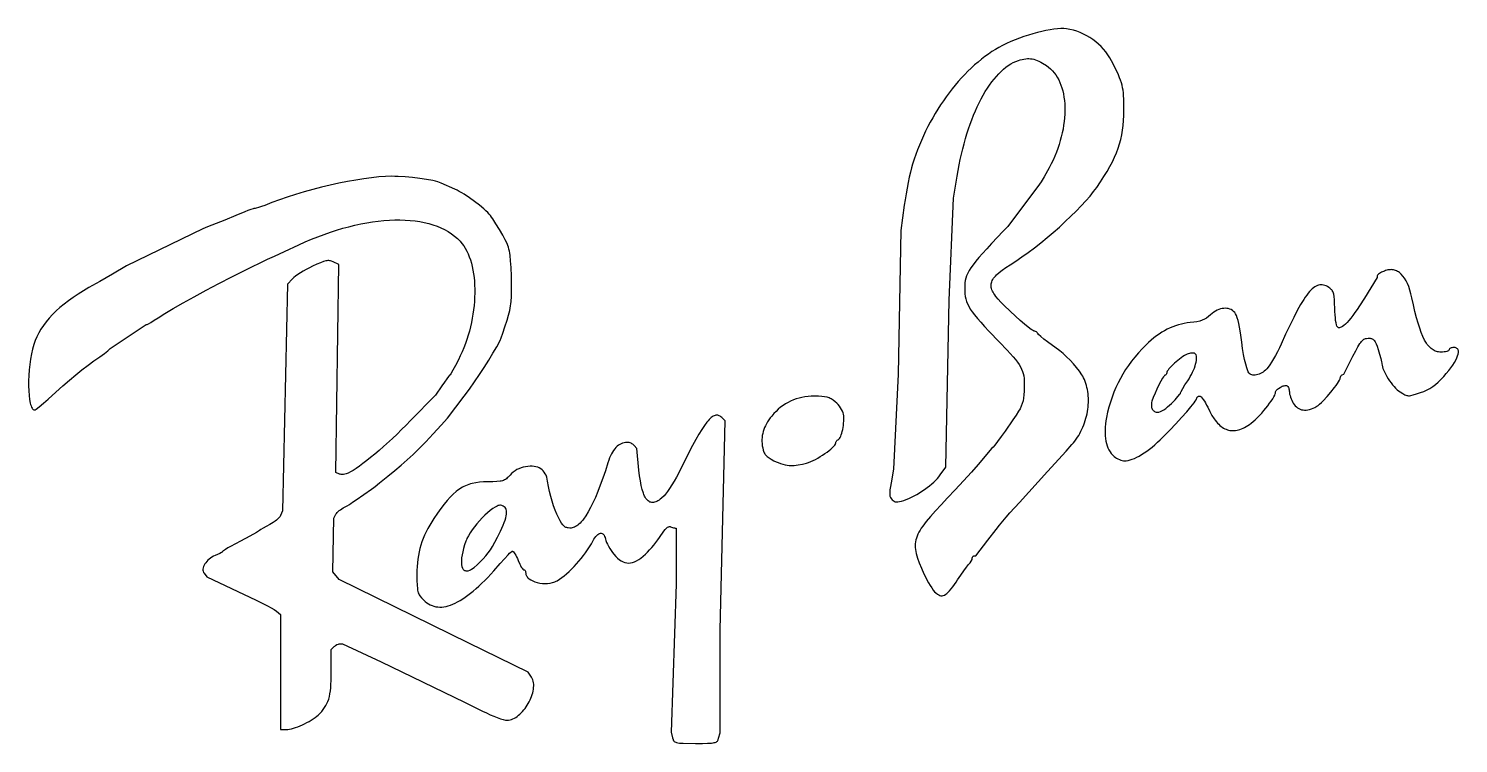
# Model space of a CAD drawing. Extents: x 0 to 5.92, y 2.52 to 5.48.
import ezdxf

# ---------------------------------------------------------------- set-up
doc = ezdxf.new("R2010")
doc.units = 0
doc.layers.add('LAYER_1', color=18, linetype='CONTINUOUS')

msp = doc.modelspace()

# ---------------------------------------------------------------- linework, layer by layer
at = {"layer": 'LAYER_1'}
for points in [[(3.7593, 3.1422), (3.7657, 3.1372), (3.7712, 3.1335), (3.7761, 3.131), (3.7807, 3.1298), (3.7851, 3.1297), (3.7897, 3.1309), (3.7947, 3.1331), (3.8003, 3.1365), (3.8048, 3.1399), (3.8101, 3.1449), (3.8162, 3.1514), (3.8227, 3.1589), (3.8295, 3.1674), (3.8364, 3.1765), (3.8432, 3.1861), (3.8497, 3.1958), (3.8626, 3.2154), (3.8755, 3.2339), (3.8869, 3.2494), (3.8952, 3.2596), (3.9012, 3.2669), (3.906, 3.2742), (3.9093, 3.2809), (3.9102, 3.2837), (3.9105, 3.2859), (3.9111, 3.2897), (3.9127, 3.2927), (3.9138, 3.2939), (3.915, 3.2948), (3.9164, 3.2953), (3.9178, 3.2955), (3.9251, 3.2955), (3.9745, 3.3602), (4.0087, 3.4045), (4.0229, 3.4224), (4.0367, 3.4391), (4.0508, 3.4557), (4.0664, 3.4734), (4.1054, 3.5165), (4.222, 3.6446), (4.2987, 3.729), (4.3232, 3.7563), (4.3293, 3.7634), (4.3352, 3.7708), (4.3408, 3.7785), (4.3461, 3.7863), (4.3511, 3.7944), (4.3559, 3.8027), (4.3604, 3.8112), (4.3646, 3.8198), (4.3685, 3.8286), (4.3721, 3.8375), (4.3754, 3.8465), (4.3784, 3.8557), (4.3811, 3.8649), (4.3835, 3.8741), (4.3856, 3.8835), (4.3873, 3.8928), (4.3888, 3.9022), (4.3899, 3.9115), (4.3908, 3.9208), (4.3913, 3.9301), (4.3915, 3.9394), (4.3913, 3.9485), (4.3908, 3.9576), (4.39, 3.9666), (4.3889, 3.9755), (4.3874, 3.9842), (4.3855, 3.9927), (4.3833, 4.0011), (4.3808, 4.0093), (4.3779, 4.0173), (4.3747, 4.0251), (4.3711, 4.0326), (4.3676, 4.0389), (4.3636, 4.0456), (4.3538, 4.06), (4.3422, 4.075), (4.3293, 4.0903), (4.3155, 4.1054), (4.3012, 4.1196), (4.2869, 4.1326), (4.2731, 4.1438), (4.222, 4.1817), (4.2069, 4.1933), (4.194, 4.204), (4.1848, 4.2125), (4.1819, 4.2156), (4.1805, 4.2177), (4.1787, 4.2206), (4.176, 4.223), (4.1728, 4.2246), (4.1695, 4.2252), (4.1671, 4.2257), (4.1638, 4.2272), (4.1596, 4.2295), (4.1546, 4.2328), (4.1423, 4.2418), (4.127, 4.2541), (4.1092, 4.2695), (4.089, 4.2877), (4.0667, 4.3084), (4.0425, 4.3315), (4.0288, 4.3452), (4.0171, 4.358), (4.0074, 4.3699), (4.0033, 4.3756), (3.9996, 4.3812), (3.9965, 4.3866), (3.9939, 4.3918), (3.9918, 4.3969), (3.9902, 4.402), (3.989, 4.4069), (3.9884, 4.4117), (3.9884, 4.4165), (3.9888, 4.4212), (3.9897, 4.4259), (3.9912, 4.4306), (3.9931, 4.4352), (3.9956, 4.4398), (3.9987, 4.4445), (4.0022, 4.4491), (4.0063, 4.4538), (4.0109, 4.4586), (4.0217, 4.4683), (4.0346, 4.4784), (4.0497, 4.4889), (4.0669, 4.5001), (4.0912, 4.5158), (4.1163, 4.533), (4.142, 4.5515), (4.168, 4.5712), (4.1941, 4.5917), (4.2202, 4.613), (4.2459, 4.6348), (4.2711, 4.6569), (4.2955, 4.6792), (4.3189, 4.7013), (4.3411, 4.7232), (4.3618, 4.7445), (4.3809, 4.7652), (4.3981, 4.7849), (4.4131, 4.8036), (4.4259, 4.821), (4.4415, 4.8442), (4.4558, 4.8662), (4.4687, 4.8872), (4.4803, 4.9074), (4.4906, 4.9269), (4.4998, 4.9459), (4.5079, 4.9645), (4.5148, 4.9829), (4.5208, 5.0013), (4.5258, 5.0197), (4.5298, 5.0383), (4.533, 5.0574), (4.5354, 5.077), (4.5371, 5.0973), (4.538, 5.1184), (4.5383, 5.1406), (4.5381, 5.1733), (4.5377, 5.1873), (4.5371, 5.2001), (4.5361, 5.2119), (4.5348, 5.2229), (4.533, 5.2334), (4.5307, 5.2437), (4.5279, 5.2539), (4.5244, 5.2643), (4.5203, 5.2752), (4.5154, 5.2868), (4.5032, 5.313), (4.4873, 5.3448), (4.4803, 5.3576), (4.4724, 5.37), (4.4637, 5.3819), (4.4542, 5.3933), (4.4441, 5.4042), (4.4332, 5.4144), (4.4218, 5.4241), (4.4099, 5.4331), (4.3974, 5.4414), (4.3845, 5.449), (4.3712, 5.4558), (4.3575, 5.4619), (4.3436, 5.4671), (4.3294, 5.4714), (4.315, 5.4748), (4.3004, 5.4773), (4.2894, 5.4782), (4.2769, 5.4783), (4.2631, 5.4775), (4.2482, 5.4759), (4.2323, 5.4736), (4.2155, 5.4705), (4.198, 5.4667), (4.1801, 5.4623), (4.1617, 5.4573), (4.1431, 5.4517), (4.1245, 5.4456), (4.1059, 5.439), (4.0876, 5.4319), (4.0697, 5.4245), (4.0523, 5.4167), (4.0356, 5.4085), (4.0209, 5.4007), (4.0062, 5.3921), (3.9917, 5.383), (3.9772, 5.3731), (3.9627, 5.3627), (3.9484, 5.3517), (3.9343, 5.34), (3.9202, 5.3279), (3.9063, 5.3151), (3.8926, 5.3019), (3.8791, 5.2881), (3.8658, 5.2739), (3.8526, 5.2592), (3.8397, 5.2441), (3.8271, 5.2285), (3.8147, 5.2125), (3.8026, 5.1962), (3.7907, 5.1794), (3.7792, 5.1624), (3.7679, 5.145), (3.7571, 5.1272), (3.7465, 5.1092), (3.7363, 5.0909), (3.7265, 5.0724), (3.717, 5.0537), (3.708, 5.0347), (3.6994, 5.0155), (3.6912, 4.9962), (3.6835, 4.9767), (3.6762, 4.957), (3.6694, 4.9373), (3.6631, 4.9174), (3.6589, 4.9023), (3.6543, 4.8841), (3.6496, 4.8634), (3.6449, 4.841), (3.6404, 4.8175), (3.636, 4.7936), (3.6321, 4.7701), (3.6287, 4.7476), (3.614, 4.6422), (3.6035, 4.0479), (3.5839, 3.655), (3.574, 3.5985), (3.5713, 3.5826), (3.5695, 3.5695), (3.5686, 3.5588), (3.5686, 3.5502), (3.5695, 3.5432), (3.5704, 3.5401), (3.5714, 3.5374), (3.5743, 3.5324), (3.5781, 3.528), (3.5824, 3.5241), (3.5867, 3.5213), (3.5912, 3.5195), (3.5962, 3.5187), (3.602, 3.5189), (3.6088, 3.52), (3.6171, 3.5222), (3.6269, 3.5253), (3.637, 3.5289), (3.6474, 3.5332), (3.6582, 3.5382), (3.6691, 3.5438), (3.6801, 3.5499), (3.6911, 3.5564), (3.702, 3.5633), (3.7126, 3.5705), (3.7229, 3.5779), (3.7328, 3.5855), (3.7422, 3.5931), (3.751, 3.6008), (3.759, 3.6084), (3.7662, 3.6159), (3.7725, 3.6232), (3.7778, 3.6303), (3.8003, 3.6631), (3.8147, 4.3546), (3.833, 4.7764), (3.8475, 4.8674), (3.8515, 4.8908), (3.8557, 4.9138), (3.8604, 4.9365), (3.8653, 4.9587), (3.8706, 4.9805), (3.8762, 5.0018), (3.8821, 5.0227), (3.8882, 5.0431), (3.8947, 5.0631), (3.9014, 5.0825), (3.9084, 5.1013), (3.9157, 5.1197), (3.9232, 5.1375), (3.931, 5.1547), (3.9389, 5.1713), (3.9471, 5.1872), (3.9556, 5.2026), (3.9642, 5.2173), (3.973, 5.2314), (3.982, 5.2448), (3.9912, 5.2575), (4.0005, 5.2694), (4.0101, 5.2807), (4.0197, 5.2912), (4.0295, 5.3009), (4.0395, 5.3099), (4.0495, 5.3181), (4.0597, 5.3254), (4.07, 5.3319), (4.0804, 5.3376), (4.0909, 5.3424), (4.1014, 5.3464), (4.1094, 5.3488), (4.117, 5.3508), (4.1243, 5.3524), (4.1315, 5.3534), (4.1384, 5.354), (4.1452, 5.354), (4.152, 5.3536), (4.1587, 5.3526), (4.1654, 5.3512), (4.1723, 5.3491), (4.1792, 5.3466), (4.1864, 5.3435), (4.1938, 5.3398), (4.2014, 5.3355), (4.2178, 5.3253), (4.2266, 5.3189), (4.2349, 5.3118), (4.2427, 5.304), (4.2499, 5.2955), (4.2565, 5.2865), (4.2626, 5.2768), (4.2682, 5.2665), (4.2732, 5.2558), (4.2777, 5.2445), (4.2817, 5.2327), (4.2851, 5.2204), (4.2879, 5.2077), (4.2902, 5.1946), (4.292, 5.1811), (4.2932, 5.1672), (4.2938, 5.153), (4.2939, 5.1385), (4.2935, 5.1237), (4.2925, 5.1086), (4.2909, 5.0934), (4.2888, 5.0779), (4.2862, 5.0622), (4.283, 5.0464), (4.2792, 5.0305), (4.2749, 5.0145), (4.27, 4.9984), (4.2646, 4.9823), (4.2586, 4.9661), (4.2521, 4.95), (4.2449, 4.9339), (4.2373, 4.9179), (4.2291, 4.9019), (4.2084, 4.8646), (4.2005, 4.851), (4.1957, 4.8435), (4.1885, 4.8339), (4.057, 4.6593), (4.0389, 4.6402), (3.9904, 4.5889), (3.9702, 4.5672), (3.9527, 4.5478), (3.9375, 4.5304), (3.9245, 4.5149), (3.9136, 4.5009), (3.9045, 4.4882), (3.8972, 4.4766), (3.8914, 4.4657), (3.8869, 4.4554), (3.8836, 4.4454), (3.8814, 4.4354), (3.88, 4.4253), (3.8793, 4.4146), (3.8791, 4.4033), (3.8792, 4.3913), (3.8799, 4.3801), (3.8812, 4.3695), (3.8832, 4.3593), (3.8862, 4.3492), (3.8902, 4.3391), (3.8955, 4.3286), (3.9021, 4.3175), (3.9103, 4.3056), (3.9202, 4.2927), (3.9318, 4.2786), (3.9455, 4.2629), (3.9613, 4.2455), (3.9793, 4.2261), (4.0229, 4.1806), (4.0547, 4.1472), (4.0678, 4.133), (4.0792, 4.1201), (4.0891, 4.1083), (4.0974, 4.0975), (4.1045, 4.0874), (4.1102, 4.0778), (4.1149, 4.0685), (4.1185, 4.0593), (4.1213, 4.05), (4.1233, 4.0404), (4.1246, 4.0302), (4.1253, 4.0194), (4.1257, 3.9946), (4.1253, 3.9774), (4.1244, 3.9624), (4.1228, 3.949), (4.1205, 3.9369), (4.1174, 3.9258), (4.1133, 3.9152), (4.1083, 3.9047), (4.1022, 3.8939), (4.0922, 3.8783), (4.0787, 3.8581), (4.0462, 3.8116), (4.03, 3.789), (4.0154, 3.7693), (4.004, 3.7544), (3.9969, 3.746), (3.992, 3.7412), (3.9346, 3.6741), (3.9069, 3.6424), (3.8738, 3.6056), (3.8395, 3.5683), (3.8082, 3.5351), (3.7812, 3.5068), (3.7576, 3.4815), (3.7372, 3.4586), (3.7198, 3.4379), (3.7123, 3.4283), (3.7054, 3.419), (3.6993, 3.4101), (3.6939, 3.4015), (3.6892, 3.3932), (3.6852, 3.385), (3.6818, 3.3771), (3.679, 3.3692), (3.6769, 3.3614), (3.6754, 3.3537), (3.6745, 3.3459), (3.6742, 3.338), (3.6744, 3.33), (3.6752, 3.3219), (3.6765, 3.3135), (3.6784, 3.3049), (3.6807, 3.2959), (3.6836, 3.2866), (3.6907, 3.2667), (3.6997, 3.2449), (3.7103, 3.2207), (3.7162, 3.2081), (3.7225, 3.1958), (3.7291, 3.1838), (3.7358, 3.1727), (3.7424, 3.1626), (3.7486, 3.1539), (3.7543, 3.147)], [(1.0447, 3.0529), (1.0447, 2.5767), (1.0692, 2.5767), (1.0755, 2.577), (1.0827, 2.5781), (1.0905, 2.5798), (1.0989, 2.5821), (1.1077, 2.585), (1.1169, 2.5883), (1.1263, 2.5921), (1.1357, 2.5962), (1.1452, 2.6007), (1.1545, 2.6054), (1.1636, 2.6104), (1.1723, 2.6155), (1.1805, 2.6208), (1.1881, 2.6261), (1.195, 2.6314), (1.201, 2.6366), (1.2089, 2.6442), (1.2159, 2.6518), (1.2223, 2.6595), (1.228, 2.6673), (1.2331, 2.6754), (1.2375, 2.684), (1.2414, 2.693), (1.2447, 2.7026), (1.2475, 2.7129), (1.2499, 2.7241), (1.2518, 2.7361), (1.2532, 2.7492), (1.2543, 2.7634), (1.255, 2.7789), (1.2556, 2.8139), (1.2556, 2.9083), (1.2671, 2.9198), (1.2696, 2.9221), (1.2725, 2.9243), (1.2787, 2.9279), (1.285, 2.9304), (1.2879, 2.9311), (1.2905, 2.9313), (1.3024, 2.9313), (1.4617, 2.8574), (1.8067, 2.6901), (1.8821, 2.6526), (1.8978, 2.645), (1.9135, 2.638), (1.9287, 2.6316), (1.9431, 2.626), (1.9562, 2.6215), (1.9676, 2.618), (1.9769, 2.6158), (1.9807, 2.6152), (1.9837, 2.615), (1.9897, 2.6154), (1.9958, 2.6164), (2.0018, 2.6182), (2.0079, 2.6205), (2.0139, 2.6235), (2.0198, 2.627), (2.0257, 2.631), (2.0314, 2.6355), (2.0371, 2.6404), (2.0425, 2.6458), (2.0479, 2.6515), (2.053, 2.6575), (2.0579, 2.6639), (2.0627, 2.6705), (2.0671, 2.6773), (2.0713, 2.6844), (2.0752, 2.6916), (2.0788, 2.6989), (2.0821, 2.7063), (2.085, 2.7137), (2.0875, 2.7211), (2.0897, 2.7285), (2.0914, 2.7359), (2.0927, 2.7431), (2.0936, 2.7502), (2.094, 2.7571), (2.0939, 2.7639), (2.0932, 2.7703), (2.0921, 2.7765), (2.0903, 2.7824), (2.088, 2.7879), (2.0851, 2.793), (2.071, 2.8145), (1.8259, 2.934), (1.2881, 3.198), (1.2622, 3.2292), (1.2663, 3.4522), (1.2746, 3.4677), (1.2768, 3.4711), (1.2799, 3.4748), (1.2838, 3.4787), (1.2884, 3.4827), (1.2934, 3.4867), (1.2988, 3.4905), (1.3043, 3.494), (1.31, 3.4972), (1.3209, 3.503), (1.3305, 3.5085), (1.3379, 3.513), (1.3419, 3.516), (1.3471, 3.5201), (1.3579, 3.5278), (1.3898, 3.5495), (1.4216, 3.5712), (1.4324, 3.5789), (1.4377, 3.583), (1.4552, 3.5976), (1.4904, 3.6259), (1.5192, 3.649), (1.5454, 3.671), (1.5702, 3.6929), (1.5947, 3.7157), (1.6199, 3.7405), (1.6469, 3.7682), (1.6769, 3.8001), (1.711, 3.8371), (1.7373, 3.8658), (1.8061, 3.9569), (1.8277, 3.986), (1.8489, 4.0158), (1.8695, 4.0459), (1.8892, 4.0759), (1.9078, 4.1054), (1.9251, 4.134), (1.9407, 4.1613), (1.9545, 4.1869), (1.9591, 4.198), (1.9661, 4.2177), (1.9745, 4.243), (1.9835, 4.2714), (1.9898, 4.2926), (1.9946, 4.3117), (1.9982, 4.3301), (1.9996, 4.3394), (2.0006, 4.3489), (2.002, 4.3695), (2.0025, 4.3929), (2.0023, 4.4205), (2.0013, 4.4535), (2, 4.4888), (1.9984, 4.5168), (1.9963, 4.5392), (1.9949, 4.5487), (1.9933, 4.5575), (1.9914, 4.5656), (1.9891, 4.5734), (1.9864, 4.5809), (1.9833, 4.5885), (1.9756, 4.6045), (1.9656, 4.623), (1.9518, 4.6471), (1.9377, 4.6705), (1.9249, 4.6904), (1.9196, 4.6982), (1.9152, 4.7041), (1.9099, 4.7104), (1.9035, 4.7171), (1.8961, 4.7243), (1.8879, 4.7318), (1.8694, 4.7474), (1.849, 4.7631), (1.8276, 4.7784), (1.8062, 4.7923), (1.7958, 4.7986), (1.7858, 4.8043), (1.7762, 4.8094), (1.7673, 4.8136), (1.7109, 4.8391), (1.7043, 4.8417), (1.6962, 4.8443), (1.6865, 4.8468), (1.6756, 4.8493), (1.6505, 4.8541), (1.6222, 4.8583), (1.5921, 4.8619), (1.5616, 4.8646), (1.5321, 4.8663), (1.5181, 4.8667), (1.5048, 4.8668), (1.4795, 4.866), (1.4518, 4.864), (1.4219, 4.8608), (1.3902, 4.8565), (1.3569, 4.8512), (1.3224, 4.8449), (1.287, 4.8378), (1.2511, 4.8299), (1.2148, 4.8212), (1.1786, 4.8119), (1.1428, 4.802), (1.1076, 4.7916), (1.0734, 4.7808), (1.0405, 4.7696), (1.0091, 4.7581), (0.9797, 4.7464), (0.9667, 4.7413), (0.9545, 4.7371), (0.9445, 4.7343), (0.9407, 4.7335), (0.938, 4.7332), (0.9354, 4.733), (0.9317, 4.7322), (0.9219, 4.7293), (0.9101, 4.7251), (0.8976, 4.72), (0.8608, 4.7045), (0.8147, 4.6859), (0.7428, 4.6571), (0.7236, 4.649), (0.4073, 4.4959), (0.3498, 4.4623), (0.2973, 4.4319), (0.2519, 4.406), (0.229, 4.3928), (0.2072, 4.3794), (0.1866, 4.3657), (0.1672, 4.3519), (0.1489, 4.3379), (0.1317, 4.3237), (0.1157, 4.3093), (0.1009, 4.2947), (0.0871, 4.2799), (0.0746, 4.2649), (0.0632, 4.2497), (0.0529, 4.2342), (0.0438, 4.2186), (0.0358, 4.2028), (0.0289, 4.1867), (0.0232, 4.1705), (0.0179, 4.1516), (0.0134, 4.1313), (0.0096, 4.1099), (0.0066, 4.0877), (0.0043, 4.0651), (0.0027, 4.0426), (0.0019, 4.0204), (0.0018, 3.999), (0.0025, 3.9787), (0.0038, 3.9599), (0.0059, 3.9429), (0.0087, 3.9282), (0.0103, 3.9219), (0.0122, 3.9162), (0.0142, 3.9112), (0.0164, 3.9071), (0.0187, 3.9038), (0.0212, 3.9014), (0.0239, 3.8999), (0.0268, 3.8994), (0.0292, 3.9003), (0.0334, 3.903), (0.0462, 3.9127), (0.0633, 3.9272), (0.083, 3.9449), (0.1142, 3.9734), (0.1434, 3.9994), (0.1711, 4.0233), (0.1975, 4.0452), (0.223, 4.0656), (0.2479, 4.0846), (0.2726, 4.1026), (0.2974, 4.1198), (0.3156, 4.1328), (0.3236, 4.139), (0.3294, 4.1439), (0.3403, 4.1536), (0.4894, 4.254), (0.4934, 4.254), (0.4951, 4.2546), (0.4982, 4.2562), (0.5084, 4.2621), (0.5223, 4.2708), (0.5387, 4.2814), (0.5659, 4.2987), (0.6007, 4.3195), (0.6418, 4.343), (0.6879, 4.3685), (0.7377, 4.3953), (0.7899, 4.4227), (0.8431, 4.4501), (0.8962, 4.4766), (0.992, 4.5239), (1.0208, 4.5365), (1.0622, 4.5553), (1.1214, 4.5828), (1.1477, 4.5949), (1.174, 4.6062), (1.2002, 4.6167), (1.2262, 4.6265), (1.2521, 4.6356), (1.2778, 4.6439), (1.3032, 4.6515), (1.3285, 4.6583), (1.3534, 4.6644), (1.3781, 4.6697), (1.4024, 4.6743), (1.4264, 4.6782), (1.45, 4.6813), (1.4732, 4.6837), (1.496, 4.6853), (1.5183, 4.6862), (1.5401, 4.6863), (1.5614, 4.6856), (1.5821, 4.6843), (1.6023, 4.6821), (1.6219, 4.6793), (1.6408, 4.6756), (1.6591, 4.6712), (1.6766, 4.6661), (1.6935, 4.6602), (1.7096, 4.6536), (1.725, 4.6462), (1.7395, 4.638), (1.7533, 4.6291), (1.7661, 4.6194), (1.7781, 4.609), (1.7892, 4.5978), (1.7968, 4.5889), (1.8039, 4.5792), (1.8104, 4.5687), (1.8165, 4.5576), (1.822, 4.5459), (1.8271, 4.5335), (1.8316, 4.5205), (1.8357, 4.5069), (1.8392, 4.4929), (1.8422, 4.4784), (1.8447, 4.4634), (1.8467, 4.448), (1.8483, 4.4322), (1.8493, 4.4161), (1.8498, 4.3997), (1.8498, 4.383), (1.8493, 4.366), (1.8483, 4.3489), (1.8468, 4.3316), (1.8448, 4.3142), (1.8423, 4.2966), (1.8393, 4.279), (1.8358, 4.2614), (1.8318, 4.2438), (1.8273, 4.2262), (1.8223, 4.2087), (1.8168, 4.1913), (1.8109, 4.174), (1.8044, 4.157), (1.7974, 4.1401), (1.79, 4.1235), (1.782, 4.1072), (1.7698, 4.0838), (1.7589, 4.0639), (1.7505, 4.0497), (1.7476, 4.0453), (1.7457, 4.0431), (1.7413, 4.0382), (1.7337, 4.0284), (1.724, 4.0151), (1.7133, 3.9997), (1.6871, 3.961), (1.584, 3.8553), (1.5655, 3.8365), (1.5467, 3.818), (1.5278, 3.7998), (1.5089, 3.782), (1.4715, 3.7481), (1.4534, 3.7321), (1.4357, 3.717), (1.4186, 3.7028), (1.4022, 3.6897), (1.3867, 3.6777), (1.3721, 3.6669), (1.3587, 3.6575), (1.3464, 3.6494), (1.3355, 3.643), (1.326, 3.6382), (1.3214, 3.6363), (1.3165, 3.6349), (1.3115, 3.6338), (1.3065, 3.633), (1.3016, 3.6327), (1.297, 3.6328), (1.2929, 3.6334), (1.2894, 3.6344), (1.274, 3.6402), (1.2874, 4.5022), (1.2636, 4.5131), (1.2562, 4.5159), (1.2527, 4.5169), (1.249, 4.5176), (1.2453, 4.5179), (1.2414, 4.5178), (1.2372, 4.5174), (1.2328, 4.5166), (1.2226, 4.5138), (1.2104, 4.5092), (1.1956, 4.5029), (1.1776, 4.4946), (1.1647, 4.4882), (1.1519, 4.4814), (1.1394, 4.4744), (1.1276, 4.4673), (1.1169, 4.4604), (1.1076, 4.4539), (1.1001, 4.4481), (1.0946, 4.443), (1.0738, 4.4208), (1.0536, 3.4824), (1.0455, 3.463), (1.0432, 3.4587), (1.0395, 3.454), (1.0347, 3.4489), (1.029, 3.4437), (1.0225, 3.4386), (1.0154, 3.4335), (1.008, 3.4289), (1.0004, 3.4247), (0.9856, 3.4169), (0.9728, 3.4099), (0.9633, 3.4043), (0.9585, 3.401), (0.9542, 3.3979), (0.9455, 3.3926), (0.9175, 3.3766), (0.8801, 3.3562), (0.8387, 3.3344), (0.8271, 3.3281), (0.8169, 3.3219), (0.8091, 3.3166), (0.8065, 3.3145), (0.8049, 3.3129), (0.8034, 3.3114), (0.801, 3.3096), (0.7939, 3.3054), (0.7846, 3.3009), (0.7743, 3.2966), (0.7676, 3.2937), (0.7612, 3.2902), (0.7552, 3.2863), (0.7496, 3.282), (0.7444, 3.2773), (0.7397, 3.2724), (0.7355, 3.2672), (0.7318, 3.262), (0.7288, 3.2566), (0.7265, 3.2513), (0.7248, 3.2461), (0.7239, 3.241), (0.7238, 3.2361), (0.7245, 3.2315), (0.7261, 3.2273), (0.7286, 3.2235), (0.7406, 3.209), (0.9441, 3.1119), (0.9776, 3.096), (0.992, 3.0887), (1.0063, 3.0807), (1.0188, 3.073), (1.028, 3.0665)], [(4.4985, 3.7064), (4.5031, 3.703), (4.5082, 3.6997), (4.5138, 3.6967), (4.5195, 3.6941), (4.5253, 3.692), (4.531, 3.6903), (4.5363, 3.6892), (4.5411, 3.6888), (4.5484, 3.6892), (4.5561, 3.6904), (4.5644, 3.6924), (4.5731, 3.6954), (4.5822, 3.6991), (4.5917, 3.7036), (4.6016, 3.7089), (4.6117, 3.7149), (4.6222, 3.7217), (4.6329, 3.7291), (4.6439, 3.7373), (4.655, 3.7461), (4.6663, 3.7556), (4.6777, 3.7657), (4.6892, 3.7764), (4.7008, 3.7877), (4.7281, 3.8155), (4.7539, 3.8426), (4.7776, 3.8683), (4.7984, 3.8917), (4.8157, 3.9122), (4.8289, 3.9289), (4.8338, 3.9357), (4.8373, 3.9412), (4.8395, 3.9454), (4.8403, 3.9483), (4.8405, 3.95), (4.8412, 3.9516), (4.8423, 3.9531), (4.8438, 3.9543), (4.8456, 3.9554), (4.8476, 3.9562), (4.8499, 3.9567), (4.8523, 3.9569), (4.8536, 3.9566), (4.8551, 3.9559), (4.8586, 3.9532), (4.8627, 3.9489), (4.867, 3.9432), (4.8717, 3.9364), (4.8764, 3.9285), (4.8811, 3.9198), (4.8856, 3.9105), (4.8942, 3.8929), (4.903, 3.8771), (4.912, 3.8631), (4.9167, 3.8567), (4.9213, 3.8508), (4.9261, 3.8453), (4.9309, 3.8403), (4.9358, 3.8357), (4.9408, 3.8316), (4.9458, 3.8279), (4.9509, 3.8246), (4.9561, 3.8218), (4.9614, 3.8194), (4.9668, 3.8174), (4.9722, 3.8159), (4.9778, 3.8148), (4.9834, 3.8141), (4.9891, 3.8139), (4.9949, 3.8141), (5.0008, 3.8147), (5.0069, 3.8158), (5.013, 3.8172), (5.0192, 3.8191), (5.0255, 3.8215), (5.0319, 3.8242), (5.0385, 3.8274), (5.0451, 3.831), (5.0588, 3.8395), (5.0661, 3.8449), (5.0741, 3.8515), (5.0826, 3.8592), (5.0913, 3.8677), (5.1002, 3.877), (5.1092, 3.8867), (5.1179, 3.8968), (5.1265, 3.907), (5.1345, 3.9172), (5.142, 3.9271), (5.1488, 3.9366), (5.1546, 3.9455), (5.1594, 3.9536), (5.1631, 3.9607), (5.1653, 3.9667), (5.1659, 3.9692), (5.1661, 3.9713), (5.1666, 3.9739), (5.1678, 3.9767), (5.1696, 3.9795), (5.1721, 3.9824), (5.1751, 3.9853), (5.1785, 3.9881), (5.1861, 3.9932), (5.1942, 3.9974), (5.1983, 3.9989), (5.2022, 4.0001), (5.2058, 4.0009), (5.2092, 4.0011), (5.2121, 4.0007), (5.2144, 3.9998), (5.2163, 3.9982), (5.218, 3.996), (5.2196, 3.9932), (5.2209, 3.99), (5.2221, 3.9864), (5.2229, 3.9826), (5.2235, 3.9786), (5.2236, 3.9746), (5.224, 3.9701), (5.2249, 3.9648), (5.2265, 3.9589), (5.2285, 3.9526), (5.2309, 3.9461), (5.2337, 3.9395), (5.2368, 3.9332), (5.2401, 3.9272), (5.2439, 3.9215), (5.2481, 3.9164), (5.2526, 3.9119), (5.2576, 3.9081), (5.2628, 3.905), (5.2684, 3.9025), (5.2743, 3.9007), (5.2805, 3.8996), (5.2869, 3.8991), (5.2935, 3.8993), (5.3004, 3.9001), (5.3074, 3.9017), (5.3147, 3.9039), (5.322, 3.9068), (5.3296, 3.9104), (5.3372, 3.9147), (5.3427, 3.9185), (5.3491, 3.9237), (5.3562, 3.9301), (5.3638, 3.9376), (5.3798, 3.9546), (5.396, 3.9733), (5.4108, 3.9919), (5.4174, 4.0007), (5.4231, 4.009), (5.4278, 4.0164), (5.4314, 4.0228), (5.4337, 4.028), (5.4343, 4.0301), (5.4345, 4.0319), (5.4351, 4.0359), (5.4366, 4.0396), (5.4389, 4.0427), (5.4402, 4.0439), (5.4417, 4.0447), (5.4489, 4.0479), (5.4869, 4.1222), (5.4983, 4.1439), (5.5077, 4.161), (5.5158, 4.1741), (5.5194, 4.1792), (5.5228, 4.1835), (5.5261, 4.1871), (5.5294, 4.19), (5.5326, 4.1923), (5.5359, 4.194), (5.5393, 4.1952), (5.5428, 4.1959), (5.5505, 4.1965), (5.5581, 4.1961), (5.5614, 4.1956), (5.5644, 4.1949), (5.5671, 4.1938), (5.5697, 4.1923), (5.5721, 4.1905), (5.5743, 4.1882), (5.5764, 4.1854), (5.5785, 4.1821), (5.5826, 4.1738), (5.5868, 4.163), (5.5915, 4.1492), (5.5976, 4.1299), (5.6025, 4.1123), (5.6058, 4.0985), (5.6067, 4.0936), (5.607, 4.0903), (5.6075, 4.0846), (5.609, 4.078), (5.6114, 4.0708), (5.6145, 4.0629), (5.6184, 4.0547), (5.6228, 4.0461), (5.6278, 4.0374), (5.6332, 4.0287), (5.639, 4.02), (5.6451, 4.0117), (5.6513, 4.0036), (5.6576, 3.9962), (5.6639, 3.9893), (5.6702, 3.9833), (5.6763, 3.9782), (5.6821, 3.9741), (5.693, 3.9675), (5.7019, 3.9627), (5.7058, 3.961), (5.7097, 3.9598), (5.7135, 3.959), (5.7174, 3.9586), (5.7216, 3.9587), (5.7261, 3.9593), (5.7366, 3.9616), (5.75, 3.9657), (5.7672, 3.9715), (5.7811, 3.9766), (5.7939, 3.9823), (5.806, 3.9887), (5.8174, 3.996), (5.8286, 4.0044), (5.8397, 4.014), (5.851, 4.025), (5.8629, 4.0376), (5.8738, 4.0501), (5.8837, 4.0623), (5.8925, 4.0739), (5.9003, 4.085), (5.907, 4.0956), (5.9127, 4.1055), (5.9172, 4.1148), (5.9205, 4.1233), (5.9227, 4.131), (5.9237, 4.1379), (5.9238, 4.141), (5.9236, 4.1438), (5.923, 4.1465), (5.9222, 4.1488), (5.921, 4.151), (5.9196, 4.1528), (5.9178, 4.1544), (5.9157, 4.1557), (5.9133, 4.1568), (5.9106, 4.1575), (5.9075, 4.158), (5.9042, 4.1581), (5.9003, 4.158), (5.8967, 4.1574), (5.8935, 4.1565), (5.8906, 4.1553), (5.8883, 4.1539), (5.8865, 4.1523), (5.8854, 4.1505), (5.885, 4.1486), (5.8848, 4.1476), (5.8843, 4.1466), (5.8824, 4.1448), (5.8793, 4.1432), (5.8753, 4.1418), (5.8704, 4.1406), (5.8648, 4.1397), (5.8586, 4.1392), (5.8519, 4.139), (5.8468, 4.1392), (5.8419, 4.1397), (5.8371, 4.1406), (5.8324, 4.1418), (5.8278, 4.1434), (5.8233, 4.1455), (5.8189, 4.1479), (5.8147, 4.1507), (5.8105, 4.1539), (5.8065, 4.1576), (5.8025, 4.1617), (5.7986, 4.1662), (5.7948, 4.1712), (5.7911, 4.1767), (5.7838, 4.189), (5.7768, 4.2033), (5.77, 4.2196), (5.7634, 4.238), (5.7568, 4.2586), (5.7504, 4.2815), (5.744, 4.3066), (5.7376, 4.3342), (5.7312, 4.3642), (5.7274, 4.3807), (5.723, 4.396), (5.7182, 4.4101), (5.7128, 4.423), (5.707, 4.4346), (5.7007, 4.445), (5.694, 4.454), (5.6869, 4.4618), (5.6831, 4.4652), (5.6793, 4.4682), (5.6754, 4.4709), (5.6714, 4.4733), (5.6673, 4.4754), (5.6631, 4.4771), (5.6589, 4.4784), (5.6545, 4.4794), (5.6501, 4.4801), (5.6456, 4.4804), (5.641, 4.4803), (5.6364, 4.4799), (5.6317, 4.4791), (5.6269, 4.478), (5.622, 4.4765), (5.6171, 4.4746), (5.6057, 4.4694), (5.5964, 4.4639), (5.5929, 4.4613), (5.5902, 4.459), (5.5885, 4.4569), (5.5879, 4.4551), (5.5879, 4.4478), (5.535, 4.3629), (5.5141, 4.3303), (5.5044, 4.3159), (5.4951, 4.3027), (5.4862, 4.2907), (5.4779, 4.28), (5.47, 4.2705), (5.4627, 4.2623), (5.4558, 4.2553), (5.4495, 4.2497), (5.4436, 4.2453), (5.4383, 4.2422), (5.4335, 4.2404), (5.4313, 4.24), (5.4293, 4.24), (5.4274, 4.2402), (5.4256, 4.2408), (5.424, 4.2418), (5.4225, 4.243), (5.4215, 4.2443), (5.4206, 4.2463), (5.4187, 4.2521), (5.417, 4.2601), (5.4154, 4.2699), (5.4141, 4.2812), (5.413, 4.2937), (5.4122, 4.3071), (5.4118, 4.3211), (5.4113, 4.3403), (5.4104, 4.356), (5.4091, 4.3688), (5.4072, 4.3791), (5.406, 4.3834), (5.4046, 4.3872), (5.4031, 4.3906), (5.4013, 4.3937), (5.3993, 4.3964), (5.3971, 4.3989), (5.3919, 4.4033), (5.3865, 4.4071), (5.3811, 4.4104), (5.3758, 4.413), (5.3705, 4.4152), (5.3653, 4.4167), (5.3602, 4.4176), (5.3551, 4.4179), (5.3499, 4.4176), (5.3448, 4.4166), (5.3397, 4.4149), (5.3345, 4.4125), (5.3292, 4.4094), (5.3239, 4.4056), (5.3185, 4.4011), (5.313, 4.3958), (5.3074, 4.3897), (5.3016, 4.3828), (5.2957, 4.3751), (5.2897, 4.3666), (5.2834, 4.3572), (5.2704, 4.3359), (5.2565, 4.3109), (5.2416, 4.2823), (5.2256, 4.2497), (5.2083, 4.2132), (5.1897, 4.1725), (5.1822, 4.1566), (5.1742, 4.1407), (5.166, 4.1252), (5.1578, 4.1106), (5.1499, 4.0973), (5.1424, 4.0858), (5.1357, 4.0763), (5.13, 4.0695), (5.1251, 4.0647), (5.1199, 4.0603), (5.1146, 4.0564), (5.1092, 4.053), (5.1037, 4.05), (5.0982, 4.0476), (5.0928, 4.0457), (5.0875, 4.0444), (5.0823, 4.0435), (5.0773, 4.0433), (5.0727, 4.0436), (5.0683, 4.0444), (5.0643, 4.0459), (5.0608, 4.0479), (5.0577, 4.0506), (5.0552, 4.0538), (5.0532, 4.0576), (5.0511, 4.0622), (5.0469, 4.0742), (5.0427, 4.0896), (5.0385, 4.1081), (5.0343, 4.1296), (5.0302, 4.1538), (5.0263, 4.1806), (5.0225, 4.2098), (5.0202, 4.2267), (5.0176, 4.2425), (5.0146, 4.2569), (5.0114, 4.2699), (5.0081, 4.2811), (5.0045, 4.2906), (5.0009, 4.298), (4.999, 4.3009), (4.9972, 4.3033), (4.9925, 4.3078), (4.9875, 4.3117), (4.9822, 4.3148), (4.9765, 4.3173), (4.9706, 4.3191), (4.9645, 4.3202), (4.9581, 4.3205), (4.9516, 4.3202), (4.945, 4.3193), (4.9382, 4.3176), (4.9314, 4.3153), (4.9246, 4.3123), (4.9177, 4.3086), (4.9109, 4.3043), (4.9042, 4.2993), (4.8976, 4.2936), (4.889, 4.2862), (4.8805, 4.28), (4.8717, 4.2749), (4.8625, 4.2708), (4.8523, 4.2675), (4.8409, 4.2648), (4.828, 4.2628), (4.8131, 4.2612), (4.8007, 4.2597), (4.7884, 4.2578), (4.7763, 4.2552), (4.7644, 4.2521), (4.7526, 4.2484), (4.7409, 4.2442), (4.7294, 4.2393), (4.718, 4.2339), (4.7067, 4.2278), (4.6955, 4.2212), (4.6843, 4.2139), (4.6733, 4.206), (4.6623, 4.1975), (4.6513, 4.1884), (4.6404, 4.1786), (4.6295, 4.1683), (4.6135, 4.152), (4.5984, 4.1354), (4.584, 4.1186), (4.5704, 4.1016), (4.5576, 4.0842), (4.5456, 4.0664), (4.5343, 4.0484), (4.5238, 4.03), (4.5141, 4.0113), (4.5051, 3.9921), (4.4968, 3.9726), (4.4893, 3.9527), (4.4825, 3.9324), (4.4764, 3.9116), (4.471, 3.8904), (4.4663, 3.8687), (4.4638, 3.8549), (4.462, 3.8416), (4.4607, 3.8286), (4.4601, 3.8161), (4.4601, 3.804), (4.4606, 3.7924), (4.4618, 3.7813), (4.4636, 3.7707), (4.4659, 3.7607), (4.4688, 3.7511), (4.4723, 3.7422), (4.4764, 3.7338), (4.4811, 3.726), (4.4863, 3.7188), (4.4921, 3.7123)], [(4.7356, 3.9266), (4.7502, 3.9415), (4.7621, 3.9547), (4.7702, 3.9648), (4.7724, 3.9683), (4.7732, 3.9704), (4.7738, 3.9727), (4.7755, 3.9765), (4.7818, 3.9879), (4.7911, 4.003), (4.8026, 4.0201), (4.8082, 4.0287), (4.8135, 4.0375), (4.8183, 4.0465), (4.8227, 4.0554), (4.8266, 4.0643), (4.8301, 4.073), (4.833, 4.0816), (4.8354, 4.0897), (4.8372, 4.0975), (4.8385, 4.1048), (4.8391, 4.1115), (4.8392, 4.1175), (4.8385, 4.1227), (4.8372, 4.1271), (4.8352, 4.1306), (4.834, 4.1319), (4.8325, 4.133), (4.8301, 4.1341), (4.8269, 4.1347), (4.8232, 4.1349), (4.819, 4.1347), (4.8145, 4.1342), (4.8098, 4.1332), (4.805, 4.1319), (4.8003, 4.1303), (4.7949, 4.1278), (4.7889, 4.1244), (4.7824, 4.1203), (4.7756, 4.1156), (4.7616, 4.1048), (4.7478, 4.093), (4.7353, 4.0809), (4.7298, 4.0751), (4.7251, 4.0697), (4.7211, 4.0646), (4.7182, 4.0601), (4.7163, 4.0563), (4.7157, 4.0533), (4.7151, 4.0493), (4.7135, 4.0461), (4.7124, 4.0449), (4.7112, 4.0439), (4.7098, 4.0433), (4.7083, 4.0431), (4.7067, 4.0423), (4.7046, 4.0401), (4.7019, 4.0365), (4.6988, 4.0317), (4.6916, 4.0192), (4.6836, 4.0037), (4.6752, 3.9863), (4.6673, 3.9684), (4.6602, 3.951), (4.6546, 3.9353), (4.6533, 3.9307), (4.6524, 3.9262), (4.652, 3.9219), (4.652, 3.9177), (4.6524, 3.9137), (4.6532, 3.91), (4.6543, 3.9065), (4.6558, 3.9032), (4.6576, 3.9003), (4.6598, 3.8976), (4.6623, 3.8953), (4.6651, 3.8934), (4.6682, 3.8918), (4.6716, 3.8907), (4.6752, 3.89), (4.6791, 3.8898), (4.6812, 3.89), (4.6837, 3.8905), (4.6894, 3.8927), (4.6961, 3.8961), (4.7035, 3.9006), (4.7114, 3.9061), (4.7195, 3.9123), (4.7276, 3.9192)], [(3.0889, 3.6894), (3.0976, 3.6854), (3.1069, 3.6816), (3.1164, 3.6782), (3.126, 3.6752), (3.1352, 3.6728), (3.1438, 3.671), (3.1515, 3.6698), (3.1581, 3.6694), (3.1647, 3.6696), (3.1723, 3.6702), (3.1895, 3.6725), (3.2076, 3.6758), (3.2244, 3.6799), (3.2327, 3.6825), (3.2416, 3.686), (3.251, 3.6903), (3.2608, 3.6951), (3.2707, 3.7006), (3.2807, 3.7064), (3.2905, 3.7125), (3.3, 3.7188), (3.309, 3.7251), (3.3174, 3.7314), (3.3249, 3.7376), (3.3315, 3.7435), (3.3369, 3.749), (3.3411, 3.754), (3.3437, 3.7583), (3.3444, 3.7603), (3.3447, 3.762), (3.345, 3.7643), (3.3456, 3.7666), (3.3466, 3.7688), (3.3479, 3.7709), (3.3494, 3.7727), (3.3512, 3.7743), (3.3531, 3.7756), (3.3551, 3.7765), (3.3565, 3.7772), (3.3578, 3.7781), (3.3604, 3.7811), (3.3629, 3.7852), (3.3654, 3.7904), (3.3677, 3.7966), (3.3699, 3.8034), (3.3719, 3.8109), (3.3737, 3.8189), (3.3765, 3.8357), (3.3775, 3.8442), (3.3781, 3.8526), (3.3784, 3.8607), (3.3783, 3.8685), (3.3777, 3.8757), (3.3768, 3.8822), (3.3751, 3.8881), (3.3724, 3.8946), (3.3689, 3.9014), (3.3646, 3.9083), (3.3598, 3.9152), (3.3545, 3.9217), (3.3489, 3.9278), (3.3431, 3.9331), (3.3346, 3.9397), (3.3265, 3.9451), (3.3224, 3.9473), (3.3181, 3.9492), (3.3137, 3.9509), (3.3091, 3.9523), (3.2989, 3.9545), (3.2871, 3.9559), (3.2732, 3.9567), (3.2567, 3.9569), (3.2433, 3.9565), (3.2301, 3.9556), (3.2173, 3.954), (3.2048, 3.9517), (3.1927, 3.9488), (3.1808, 3.9453), (3.1693, 3.9411), (3.1581, 3.9363), (3.1472, 3.9308), (3.1367, 3.9247), (3.1265, 3.9179), (3.1166, 3.9105), (3.107, 3.9025), (3.0978, 3.8938), (3.0888, 3.8845), (3.0803, 3.8745), (3.0738, 3.8664), (3.0679, 3.8583), (3.0626, 3.8503), (3.0578, 3.8423), (3.0537, 3.8343), (3.05, 3.8264), (3.0469, 3.8184), (3.0443, 3.8105), (3.0423, 3.8024), (3.0408, 3.7942), (3.0398, 3.786), (3.0393, 3.7776), (3.0393, 3.7691), (3.0398, 3.7604), (3.0408, 3.7515), (3.0423, 3.7424), (3.0444, 3.7331), (3.0471, 3.7252), (3.0487, 3.7216), (3.0506, 3.7182), (3.0528, 3.715), (3.0552, 3.712), (3.058, 3.7091), (3.0611, 3.7062), (3.0686, 3.7007), (3.0777, 3.6952)], [(2.6629, 2.5652), (2.6687, 2.5422), (2.6709, 2.5348), (2.6722, 2.5318), (2.6738, 2.5292), (2.6759, 2.527), (2.6785, 2.5251), (2.6819, 2.5236), (2.686, 2.5223), (2.6911, 2.5213), (2.6973, 2.5206), (2.7135, 2.5196), (2.7642, 2.5192), (2.7925, 2.5193), (2.8142, 2.5197), (2.8304, 2.5206), (2.8366, 2.5213), (2.8418, 2.5223), (2.8461, 2.5235), (2.8495, 2.5249), (2.8523, 2.5267), (2.8545, 2.5288), (2.8562, 2.5312), (2.8576, 2.5339), (2.8598, 2.5407), (2.8656, 2.5623), (2.8658, 2.9888), (2.8865, 3.854), (2.8724, 3.8681), (2.8692, 3.871), (2.866, 3.8735), (2.8627, 3.8755), (2.8593, 3.8769), (2.8559, 3.8778), (2.8524, 3.8782), (2.8488, 3.878), (2.8451, 3.8772), (2.8413, 3.8759), (2.8374, 3.8739), (2.8334, 3.8714), (2.8292, 3.8682), (2.8249, 3.8644), (2.8205, 3.86), (2.8159, 3.8549), (2.8111, 3.8492), (2.801, 3.8356), (2.79, 3.8193), (2.7782, 3.8), (2.7654, 3.7778), (2.7516, 3.7524), (2.7367, 3.7239), (2.7206, 3.692), (2.7032, 3.6568), (2.6944, 3.6393), (2.685, 3.6218), (2.6754, 3.6049), (2.6658, 3.5889), (2.6566, 3.5744), (2.648, 3.5618), (2.6403, 3.5516), (2.6338, 3.5442), (2.6231, 3.5343), (2.618, 3.5301), (2.613, 3.5265), (2.6082, 3.5234), (2.6036, 3.5209), (2.5991, 3.5189), (2.5947, 3.5175), (2.5905, 3.5166), (2.5865, 3.5162), (2.5825, 3.5164), (2.5787, 3.5172), (2.5751, 3.5185), (2.5716, 3.5203), (2.5682, 3.5228), (2.565, 3.5257), (2.5618, 3.5293), (2.5589, 3.5334), (2.556, 3.538), (2.5533, 3.5433), (2.5507, 3.5491), (2.5482, 3.5554), (2.5436, 3.5699), (2.5395, 3.5866), (2.5358, 3.6057), (2.5326, 3.627), (2.5298, 3.6507), (2.5206, 3.7394), (2.5099, 3.7523), (2.5074, 3.7549), (2.5043, 3.7573), (2.5008, 3.7595), (2.497, 3.7614), (2.493, 3.763), (2.4889, 3.7642), (2.4848, 3.7649), (2.4809, 3.7652), (2.4743, 3.7648), (2.468, 3.7639), (2.4618, 3.7622), (2.4559, 3.7599), (2.4501, 3.757), (2.4446, 3.7534), (2.4393, 3.7491), (2.4342, 3.7442), (2.4294, 3.7386), (2.4247, 3.7324), (2.4203, 3.7255), (2.416, 3.718), (2.412, 3.7098), (2.4082, 3.7009), (2.4046, 3.6914), (2.4012, 3.6812), (2.3906, 3.648), (2.3801, 3.617), (2.3697, 3.5882), (2.3595, 3.5617), (2.3493, 3.5373), (2.3393, 3.5151), (2.3294, 3.4951), (2.3197, 3.4772), (2.31, 3.4615), (2.3004, 3.4479), (2.2956, 3.4419), (2.2908, 3.4364), (2.2861, 3.4315), (2.2814, 3.4271), (2.2767, 3.4232), (2.272, 3.4198), (2.2673, 3.417), (2.2627, 3.4147), (2.258, 3.4129), (2.2534, 3.4116), (2.2488, 3.4108), (2.2442, 3.4105), (2.2369, 3.411), (2.2336, 3.4115), (2.2305, 3.4123), (2.2276, 3.4134), (2.2248, 3.4148), (2.2221, 3.4166), (2.2195, 3.4186), (2.2144, 3.424), (2.2092, 3.4311), (2.2038, 3.4401), (2.1979, 3.4513), (2.1901, 3.4677), (2.183, 3.4848), (2.1763, 3.5027), (2.1703, 3.5214), (2.1648, 3.5409), (2.1599, 3.5613), (2.1556, 3.5826), (2.1517, 3.6047), (2.15, 3.6135), (2.1478, 3.6216), (2.145, 3.629), (2.1417, 3.6358), (2.1378, 3.6419), (2.1334, 3.6473), (2.1285, 3.6521), (2.123, 3.6562), (2.117, 3.6596), (2.1105, 3.6623), (2.1034, 3.6643), (2.0958, 3.6657), (2.0877, 3.6664), (2.0791, 3.6665), (2.0699, 3.6658), (2.0602, 3.6645), (2.0507, 3.6625), (2.0416, 3.6598), (2.0328, 3.6564), (2.0245, 3.6524), (2.0166, 3.6478), (2.0093, 3.6425), (2.0024, 3.6365), (1.996, 3.63), (1.988, 3.6214), (1.9844, 3.6179), (1.9807, 3.6148), (1.977, 3.6122), (1.9732, 3.6099), (1.9691, 3.608), (1.9647, 3.6065), (1.9597, 3.6052), (1.9543, 3.6042), (1.9411, 3.6029), (1.9244, 3.6024), (1.9034, 3.6022), (1.8859, 3.6018), (1.8694, 3.6006), (1.8539, 3.5985), (1.8392, 3.5954), (1.8321, 3.5934), (1.8252, 3.5912), (1.8184, 3.5887), (1.8117, 3.5859), (1.8051, 3.5828), (1.7987, 3.5793), (1.7923, 3.5755), (1.7859, 3.5714), (1.7797, 3.567), (1.7734, 3.5621), (1.761, 3.5513), (1.7484, 3.539), (1.7357, 3.5249), (1.7227, 3.5092), (1.7093, 3.4916), (1.6953, 3.4721), (1.6807, 3.4506), (1.6715, 3.4365), (1.6631, 3.4226), (1.6554, 3.4088), (1.6483, 3.3951), (1.6419, 3.3815), (1.6362, 3.3678), (1.631, 3.354), (1.6265, 3.3402), (1.6225, 3.3261), (1.6192, 3.3118), (1.6164, 3.2973), (1.6141, 3.2823), (1.6124, 3.2671), (1.6112, 3.2513), (1.6105, 3.2351), (1.6102, 3.2184), (1.6103, 3.1939), (1.6109, 3.1747), (1.6121, 3.1598), (1.6131, 3.1535), (1.6143, 3.148), (1.6159, 3.143), (1.6178, 3.1384), (1.6201, 3.1342), (1.6227, 3.13), (1.6295, 3.1218), (1.6382, 3.1127), (1.6447, 3.1067), (1.6514, 3.1013), (1.6584, 3.0967), (1.6656, 3.0928), (1.6729, 3.0895), (1.6806, 3.087), (1.6884, 3.0851), (1.6965, 3.084), (1.7047, 3.0835), (1.7132, 3.0838), (1.722, 3.0847), (1.7309, 3.0863), (1.7401, 3.0886), (1.7495, 3.0917), (1.7591, 3.0954), (1.7689, 3.0998), (1.7789, 3.1049), (1.7892, 3.1107), (1.7997, 3.1171), (1.8104, 3.1243), (1.8213, 3.1322), (1.8324, 3.1408), (1.8437, 3.15), (1.8553, 3.16), (1.867, 3.1706), (1.879, 3.1819), (1.8912, 3.1939), (1.9036, 3.2066), (1.9162, 3.22), (1.929, 3.2341), (1.9553, 3.2644), (1.9725, 3.2839), (1.9877, 3.2999), (1.9942, 3.3061), (1.9995, 3.3107), (2.0035, 3.3137), (2.005, 3.3144), (2.0061, 3.3147), (2.007, 3.3145), (2.008, 3.3139), (2.0105, 3.3117), (2.0132, 3.3081), (2.0163, 3.3034), (2.0196, 3.2978), (2.0229, 3.2912), (2.0262, 3.2841), (2.0294, 3.2764), (2.0359, 3.2615), (2.0392, 3.255), (2.0424, 3.2493), (2.0455, 3.2446), (2.0482, 3.241), (2.0506, 3.2388), (2.0517, 3.2382), (2.0526, 3.238), (2.0542, 3.2378), (2.0557, 3.2371), (2.0571, 3.2359), (2.0583, 3.2344), (2.0593, 3.2326), (2.0601, 3.2305), (2.0605, 3.2282), (2.0607, 3.2258), (2.0609, 3.2223), (2.0617, 3.2189), (2.0628, 3.2156), (2.0644, 3.2124), (2.0665, 3.2094), (2.0688, 3.2064), (2.0716, 3.2036), (2.0747, 3.201), (2.0818, 3.1961), (2.09, 3.1918), (2.0991, 3.1882), (2.1089, 3.1853), (2.1192, 3.1831), (2.1298, 3.1817), (2.1407, 3.1812), (2.1515, 3.1815), (2.1621, 3.1828), (2.1723, 3.1851), (2.1772, 3.1867), (2.182, 3.1884), (2.1865, 3.1905), (2.1909, 3.1928), (2.2004, 3.1988), (2.2102, 3.2056), (2.2202, 3.2133), (2.2304, 3.2218), (2.2406, 3.2309), (2.2508, 3.2407), (2.261, 3.251), (2.271, 3.2619), (2.2809, 3.2731), (2.2905, 3.2846), (2.2999, 3.2964), (2.3088, 3.3085), (2.3173, 3.3206), (2.3253, 3.3328), (2.3327, 3.3449), (2.3394, 3.357), (2.3434, 3.364), (2.3474, 3.3702), (2.3514, 3.3755), (2.3553, 3.3799), (2.3592, 3.3835), (2.363, 3.3862), (2.3667, 3.3881), (2.3702, 3.389), (2.3736, 3.3891), (2.3768, 3.3883), (2.3798, 3.3866), (2.3826, 3.3841), (2.3851, 3.3806), (2.3873, 3.3763), (2.3893, 3.371), (2.3909, 3.3649), (2.3927, 3.3586), (2.3955, 3.3514), (2.3992, 3.3434), (2.4037, 3.335), (2.4087, 3.3264), (2.4142, 3.3179), (2.42, 3.3097), (2.426, 3.302), (2.4335, 3.2934), (2.4411, 3.286), (2.4486, 3.2797), (2.4562, 3.2746), (2.4638, 3.2706), (2.4715, 3.2678), (2.4792, 3.2661), (2.4871, 3.2655), (2.4952, 3.2662), (2.5033, 3.2679), (2.5117, 3.2708), (2.5203, 3.2749), (2.5291, 3.2801), (2.5381, 3.2865), (2.5475, 3.294), (2.5571, 3.3027), (2.5652, 3.3108), (2.5738, 3.3199), (2.5827, 3.3299), (2.5914, 3.3403), (2.5999, 3.3508), (2.6078, 3.3612), (2.6148, 3.3711), (2.6208, 3.3802), (2.6272, 3.39), (2.6331, 3.3983), (2.6387, 3.405), (2.6439, 3.4102), (2.6487, 3.4139), (2.6531, 3.4161), (2.6552, 3.4166), (2.6573, 3.4168), (2.6593, 3.4167), (2.6611, 3.4161), (2.6726, 3.4122), (2.677, 3.411), (2.6797, 3.4105), (2.6837, 3.4105), (2.6837, 3.1783)], [(1.8293, 3.2358), (1.8325, 3.2373), (1.8367, 3.2399), (1.8473, 3.2479), (1.8597, 3.2585), (1.8724, 3.2707), (1.8851, 3.2838), (1.8959, 3.2957), (1.9054, 3.3075), (1.9143, 3.3202), (1.9232, 3.3346), (1.9327, 3.3517), (1.9435, 3.3726), (1.9562, 3.3982), (1.9622, 3.4107), (1.9673, 3.4223), (1.9717, 3.4332), (1.9753, 3.4432), (1.9781, 3.4525), (1.98, 3.4609), (1.9812, 3.4686), (1.9816, 3.4756), (1.9813, 3.4817), (1.9801, 3.4872), (1.9781, 3.4919), (1.9753, 3.4958), (1.9718, 3.4991), (1.9674, 3.5017), (1.9623, 3.5036), (1.9563, 3.5048), (1.9534, 3.5049), (1.95, 3.5045), (1.9464, 3.5034), (1.9424, 3.5019), (1.9337, 3.4974), (1.924, 3.4911), (1.9137, 3.4833), (1.9028, 3.4742), (1.8917, 3.4639), (1.8805, 3.4528), (1.8694, 3.4409), (1.8587, 3.4287), (1.8485, 3.4161), (1.839, 3.4035), (1.8305, 3.3911), (1.8232, 3.3791), (1.8173, 3.3676), (1.8149, 3.3622), (1.8129, 3.357), (1.8077, 3.3412), (1.8034, 3.3263), (1.7999, 3.3124), (1.7972, 3.2995), (1.7954, 3.2876), (1.7944, 3.2768), (1.7942, 3.2672), (1.7949, 3.2586), (1.7964, 3.2513), (1.7987, 3.2452), (1.8001, 3.2425), (1.8018, 3.2403), (1.8036, 3.2383), (1.8057, 3.2367), (1.8079, 3.2353), (1.8104, 3.2344), (1.813, 3.2337), (1.8159, 3.2334), (1.8189, 3.2335), (1.8222, 3.2339)]]:
    msp.add_lwpolyline(points, close=True, dxfattribs=at)

doc.saveas('drawing.dxf')
